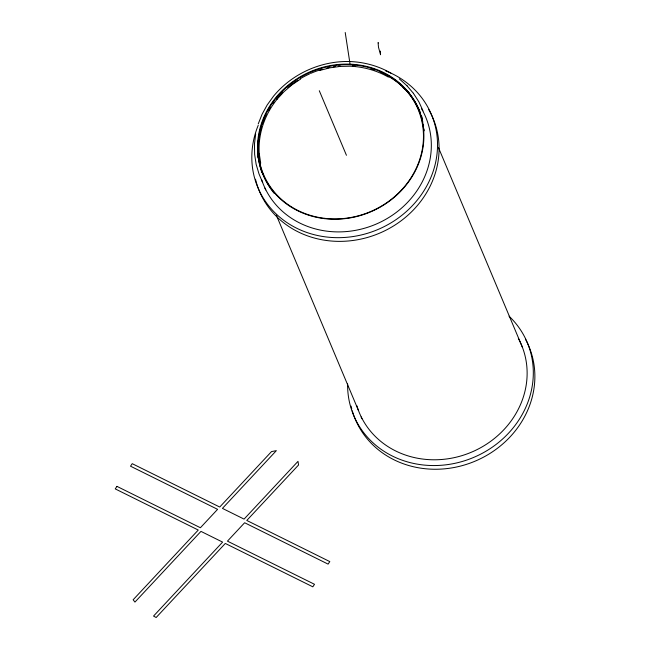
<?xml version="1.0" encoding="UTF-8"?>
<svg xmlns="http://www.w3.org/2000/svg" width="650" height="650" viewBox="0 0 650 650"><rect width="100%" height="100%" fill="white"/><g stroke="black" fill="none" stroke-linecap="round" stroke-linejoin="round"><path stroke-width="0.97" d="M255.669 133.957L254.459 144.089L254.637 154.44L256.157 164.361L259.017 173.94L262.641 182.561M258.221 123.955L262.08 114.237L267.183 104.967L273.528 96.184C292.077 73.621 321.271 60.539 350.439 61.539M277.144 99.141C264.713 114.441 257.733 134.274 259.293 154.05M277.054 99.239L284.026 91.674L291.891 84.914L300.544 79.064M319.621 70.476L329.745 67.86L340.056 66.43L350.261 66.203C363.634 66.828 376.821 70.452 388.448 77.131M350.561 61.547C364.658 62.205 378.576 66.024 390.829 73.076M399.303 78.845L407.022 85.8M378.479 42.957L378.056 42.534L378.503 47.279L380.543 54.754L380.38 51.066M413.376 93.275L418.925 101.912L423.077 110.996M406.859 85.613L413.546 93.47M438.466 147.599L522.494 347.498M319.296 90.732L346.442 155.293M276.364 215.215L358.434 410.442M345.215 32.5L349.968 63.546M259.269 153.798L260.707 163.191M421.468 115.708A84.736 76.668 -22.8 0 1 422.321 118.479M261.974 172.778A84.736 76.668 -22.8 0 1 257.952 152.937M257.847 150.012A84.736 76.668 -22.8 0 1 261.568 125.694M261.885 124.743A84.736 76.668 -22.8 0 1 264.867 117.236M265.289 116.317A84.736 76.668 -22.8 0 1 266.094 114.652M268.287 110.565A84.736 76.668 -22.8 0 1 270.213 107.364M278.72 96.103A84.736 76.668 -22.8 0 1 282.652 91.967M371.053 68.681A84.736 76.668 -22.8 0 1 374.944 69.899M380.616 72.069A84.736 76.668 -22.8 0 1 420.168 112.084M389.301 76.83A84.337 76.31 -22.8 0 1 422.858 122.249M423.256 124.134A84.337 76.31 -22.8 0 1 423.597 126.027M424.019 128.895A84.337 76.31 -22.8 0 1 424.231 130.812M274.178 193.334A84.337 76.31 -22.8 0 1 258.31 152.831M258.213 149.914A84.337 76.31 -22.8 0 1 258.294 145.048M258.505 142.131A84.337 76.31 -22.8 0 1 258.838 139.206M259.123 137.256A84.337 76.31 -22.8 0 1 261.609 126.661M263.242 121.932A84.337 76.31 -22.8 0 1 264.379 119.137M268.604 110.646A84.337 76.31 -22.8 0 1 269.539 109.046M273.114 103.602A84.337 76.31 -22.8 0 1 274.219 102.082M276.534 99.125A84.337 76.31 -22.8 0 1 280.906 94.169M287.804 87.644A84.337 76.31 -22.8 0 1 297.814 80.259M300.267 78.748A84.337 76.31 -22.8 0 1 309.652 73.856M310.529 73.466A84.337 76.31 -22.8 0 1 322.303 69.225M326.958 68.022A84.337 76.31 -22.8 0 1 329.769 67.421M333.548 66.763A84.337 76.31 -22.8 0 1 335.441 66.487M338.293 66.154A84.337 76.31 -22.8 0 1 340.186 65.983M352.503 65.845A84.337 76.31 -22.8 0 1 355.322 66.056M384.938 74.449A84.337 76.31 -22.8 0 1 388.448 76.334M423.02 111.418A87.872 79.503 -22.8 0 1 375.708 224.291A87.872 79.503 -22.8 0 1 261.649 179.733M258.017 158.015A87.872 79.503 -22.8 0 1 258.009 155.992M403.081 87.644A87.872 79.503 -22.8 0 1 404.674 88.928M406.989 90.919A87.872 79.503 -22.8 0 1 409.216 92.999M421.574 108.794A87.872 79.503 -22.8 0 1 422.549 110.532M361.904 418.746A87.872 79.503 -22.8 0 1 361.099 416.918M518.342 338.414A87.872 79.503 -22.8 0 1 470.99 452.384A87.872 79.503 -22.8 0 1 356.842 405.706M385.637 70.85A94.144 85.183 -22.8 0 1 429.114 181.391A94.144 85.183 -22.8 0 1 308.425 233.017A94.144 85.183 -22.8 0 1 258.204 125.361M428.716 109.639A94.144 85.183 -22.8 0 1 377.683 233.951A94.144 85.183 -22.8 0 1 255.491 179.189M265.704 189.954A87.872 79.503 -22.8 0 1 264.924 188.118M509.048 316.176A94.144 85.183 -22.8 0 1 473.419 457.519A94.144 85.183 -22.8 0 1 347.62 383.923M525.46 339.211A94.144 85.183 -22.8 0 1 474.476 461.427A94.144 85.183 -22.8 0 1 352.284 410.841M351.756 408.964A94.144 85.183 -22.8 0 1 351.065 406.12M116.935 486.371L115.237 488.898L198.258 530.043L133.153 599.763L134.94 602.087L200.964 531.383L222.601 542.108L153.538 616.07L156.162 617.5L225.306 543.449L312.821 586.82L314.519 584.301L227.451 541.149L244.636 522.746L328.104 564.119L329.802 561.6L246.781 520.447L298.553 465.002L297.993 461.362L244.075 519.106L222.438 508.381L276.356 450.637L271.505 451.596L219.732 507.041L132.218 463.669L130.52 466.196L217.588 509.34L200.403 527.743L116.935 486.371M324.586 218.644A84.337 76.31 -22.8 0 0 419.445 111.459A84.337 76.31 -22.8 0 0 278.102 94.892A84.337 76.31 -22.8 0 0 324.586 218.644M324.74 218.343A83.85 75.871 -22.8 0 0 419.055 111.776A83.85 75.871 -22.8 0 0 278.525 95.314A83.85 75.871 -22.8 0 0 324.74 218.343"/></g></svg>
